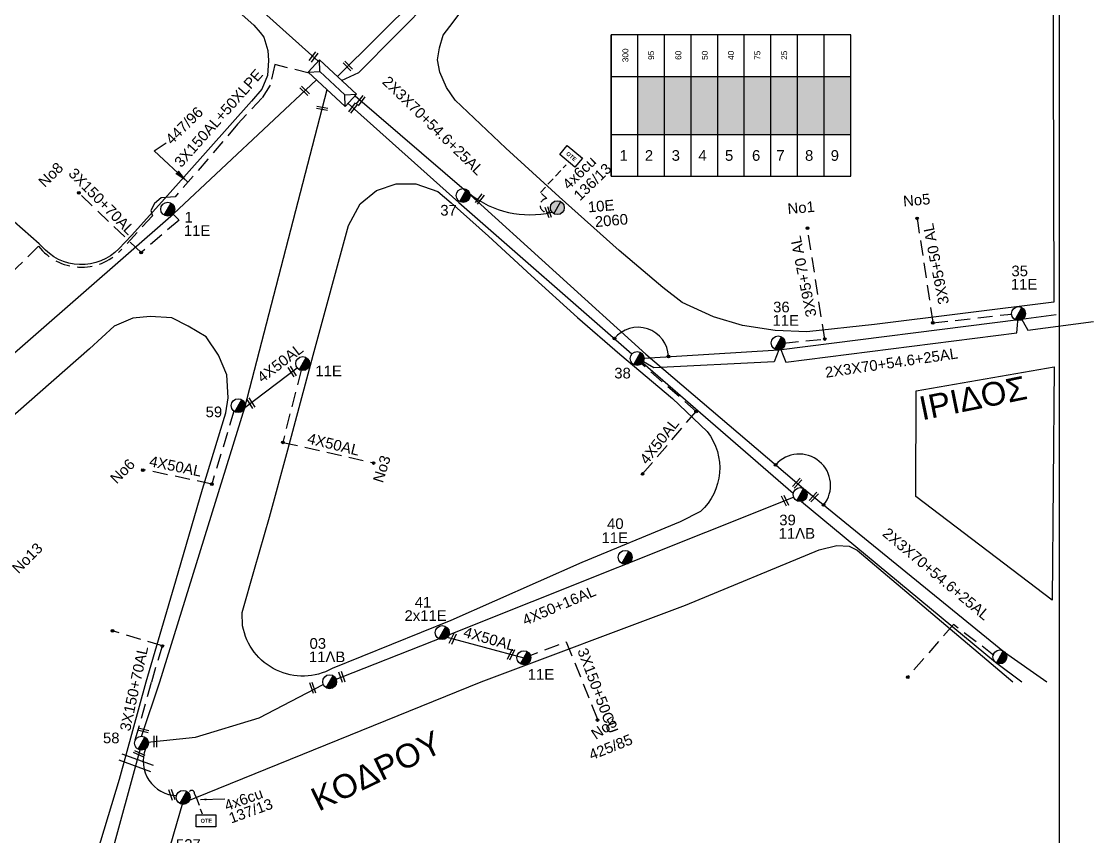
# Model space of a CAD drawing. Header units: millimetres. Extents: x 31 to 3826, y 22 to 1041.
# Drawn here: x 1914.8 to 2096.1, y 237.9 to 375.7 of the extents above; entities that cross this region are included whole.
import ezdxf
from ezdxf.enums import TextEntityAlignment as Align

# ---------------------------------------------------------------- set-up
doc = ezdxf.new("R2010")
doc.units = ezdxf.units.MM
doc.linetypes.add('DASHED', pattern=[19.05, 12.7, -6.35])
for name, color, linetype in [('Pillar OTE', 7, 'Continuous'), ('Άγνωστα', 7, 'Continuous'), ('Ασφαλειοκιβώτια Χ.Τ 9 αναχωρήσεων', 7, 'Continuous'), ('Γέφυρες Εναέριου Δικτύου', 7, 'Continuous'), ('Γυμνά εναέρια ΧΤ και ΦΟΠ (3Φ)   4x50+16AL', 7, 'Continuous'), ('Επιγραφές - Σχήματα', 7, 'Continuous'), ('Καλώδια ΧΤ   3x150+50CU', 7, 'DASHED'), ('Καλώδια ΧΤ   3x150+70AL', 7, 'DASHED'), ('Καλώδια ΧΤ   3x150AL+50XLPE', 7, 'DASHED'), ('Καλώδια ΧΤ   3x95AL+50CU', 7, 'DASHED'), ('Καλώδια ΧΤ   4x50AL', 7, 'DASHED'), ('Μηχανική τομή', 7, 'Continuous'), ('Στύλος Ξύλινος', 7, 'Continuous'), ('Στύλος Ξύλινος @ 1', 7, 'Continuous'), ('Στύλος ΦΜ', 7, 'Continuous'), ('Στύλος ΦΜ @ 1', 7, 'Continuous'), ('Συνδέσεις', 7, 'Continuous'), ('Συνεστραμμένα ΧΤ   3x70+54.6+25 AL', 7, 'SYN_LINE'), ('Τομή', 7, 'Continuous'), ('Υποσταθμός πόλεως', 7, 'Continuous'), ('Υπόβαθρο ΔΕΗ', 7, 'Continuous'), ('Υπόγεια καλώδια Παροχών ΧΤ   4x50AL', 7, 'DASHED'), ('Υπόγεια καλώδια Παροχών ΧΤ   4x6', 7, 'DASHED')]:
    doc.layers.add(name, color=color, linetype=linetype)
doc.styles.get("Standard").update_dxf_attribs({"font": 'arial.ttf'})
doc.linetypes.add('SYN_LINE', pattern='A,0.5,-0.0001,["/\\/\\/\\/",Standard,S=0.1,R=0,X=0,Y=-0.05],-0.25', length=0.7501)
doc.dimstyles.new('ISO-25', dxfattribs={"dimtxt": 2.5, "dimasz": 2.5, "dimexe": 1.25, "dimexo": 0.625, "dimtad": 1, "dimtxsty": 'Standard', "dimcen": 2.5, "dimadec": 0, "dimazin": 0, "dimtfac": 1, "dimtmove": 0, "dimatfit": 3, "dimfxl": 1, "dimarcsym": 0})

# ---------------------------------------------------------------- blocks, each defined once
blk = doc.blocks.new('ΜΗΧΑΝΙΚΗ ΤΟΜΗ')
at = {"layer": 'Μηχανική τομή', "ltscale": 40}
for p, q in [((-1.89, 0.78), (1.89, 0.78)), ((1.89, 0), (-1.89, 0))]:
    blk.add_line(p, q, dxfattribs=at)
blk = doc.blocks.new('ΤΟΜΗ')
at = {"layer": 'Τομή', "ltscale": 40}
for p, q in [((-5.68, 0), (5.68, 0)), ((5.68, -2.33), (-5.68, -2.33))]:
    blk.add_line(p, q, dxfattribs=at)
blk = doc.blocks.new('ΑΣΦΑΛΕΙΟΚΙΒΩΤΙΟ ΥΠΟΣΤΑΘΜΟΥ 9 ΑΝΑΧΩΡΗΣΕΩΝ')
at = {"layer": 'Ασφαλειοκιβώτια Χ.Τ 9 αναχωρήσεων', "ltscale": 40}
for p, q in [((-23.8, 40.36), (24.02, 40.36)), ((-9.72, 40.36), (-9.72, -40.64)), ((9.94, 40.36), (9.94, -40.64)), ((-23.8, 31.36), (24.02, 31.36)), ((-23.8, 22.36), (24.02, 22.36)), ((-23.8, 13.36), (24.02, 13.36)), ((-23.8, 4.36), (24.02, 4.36)), ((-23.8, -4.64), (24.02, -4.64)), ((-23.8, -13.64), (24.02, -13.64)), ((-23.8, -22.64), (24.02, -22.64)), ((-23.8, -31.64), (24.02, -31.64))]:
    blk.add_line(p, q, dxfattribs=at)
at = {"layer": 'Ασφαλειοκιβώτια Χ.Τ 9 αναχωρήσεων'}
blk.add_lwpolyline([(-23.8, -40.64), (24.02, -40.64), (24.02, 40.36), (-23.8, 40.36)], close=True, dxfattribs=at)
for s, p in [('1', (-18.61, 37.57)), ('2', (-18.61, 29)), ('3', (-18.61, 19.93)), ('4', (-18.61, 10.91)), ('5', (-18.61, 1.89)), ('6', (-18.61, -7.24)), ('7', (-18.61, -15.48)), ('8', (-18.61, -25.17)), ('9', (-18.61, -33.86))]:
    blk.add_text(s, height=3.6, rotation=270, dxfattribs=at).set_placement(p)
at = {"layer": 'Ασφαλειοκιβώτια Χ.Τ 9 αναχωρήσεων', "ltscale": 40}
for tag, height, p in [('ΟΝΟΜΑ', 5, (-0.16, 44.31)), ('ΚΕΙΜΕΝΟ 1', 2, (17.06, 35.59)), ('ΚΕΙΜΕΝΟ 2', 2, (17.06, 26.88)), ('ΚΕΙΜΕΝΟ 3', 2, (17.06, 17.69)), ('ΚΕΙΜΕΝΟ 4', 2, (17.06, 8.71)), ('ΚΕΙΜΕΝΟ 5', 2, (17.06, -0.13)), ('ΚΕΙΜΕΝΟ 6', 2, (17.06, -9.05)), ('ΚΕΙΜΕΝΟ 7', 2, (17.06, -18.13)), ('ΚΕΙΜΕΝΟ 8', 2, (17.06, -26.85)), ('ΚΕΙΜΕΝΟ 9', 2, (17.06, -35.99)), ('ΣΧ', 2, (-0.1, -42.64))]:
    blk.add_attdef(tag, text='', height=height, dxfattribs=at).set_placement(p, align=Align.MIDDLE_CENTER)
blk = doc.blocks.new('ΥΠΑΡΧΩΝ ΤΣΙΜΕΝΤΕΝΙΟΣ ΣΤΥΛΟΣ')
at = {"layer": 'Στύλος ΦΜ'}
blk.add_hatch(color=7, dxfattribs=at).paths.add_polyline_path([(-1.29, -2.28, 0.574793), (2.62, 0, 0.268822), (1.3, 2.27)])
at = {"layer": 'Στύλος ΦΜ', "color": 7}
blk.add_line((-1.29, -2.28), (1.3, 2.27), dxfattribs=at)
blk.add_circle((0, 0), 2.62, dxfattribs=at)
at = {"layer": 'Στύλος ΦΜ', "flags": 4}
for tag, p in [('ΑΡΙΘΜΟΣ', (-4.68, 8.05)), ('ΤΥΠΟΣ', (-4.91, 3.03))]:
    blk.add_attdef(tag, p, '', height=4, dxfattribs=at)
blk = doc.blocks.new('_ΣΥΝΔΕΣΗ')
at = {"layer": 'Συνδέσεις', "linetype": 'SYN_LINE', "ltscale": 40}
blk.add_hatch(color=256, dxfattribs=at).paths.add_polyline_path([(0.5, -0.01, 1), (-0.5, -0.01, 1)])
at = {"layer": 'Συνδέσεις'}
blk.add_circle((0, -0.01), 0.5, dxfattribs=at)
blk = doc.blocks.new('ΥΠΟΣΤΑΘΜΟΣ ΠΟΛΕΩΣ')
at = {"layer": 'Υποσταθμός πόλεως', "linetype": 'Continuous', "ltscale": 40}
blk.add_lwpolyline([(-8.57, 2.82), (8.57, 2.82), (8.57, -2.82), (-8.57, -2.82)], close=True, dxfattribs=at)
for points in [[(-5.75, 0), (-8.57, 2.82)], [(5.75, 0), (8.57, 2.82)], [(-8.57, -2.82), (-5.75, 0)], [(-5.75, 0), (5.75, 0)], [(8.57, -2.82), (5.75, 0)]]:
    blk.add_lwpolyline(points, dxfattribs=at)
at = {"layer": 'Υποσταθμός πόλεως', "linetype": 'SYN_LINE', "ltscale": 40, "flags": 1}
for tag, p in [('ΜΕΤΑΣΧΗΜΑΤΙΣΜΟΣ', (10.6, 2.39)), ('ΙΣΧΥΣ', (10.58, -0.41)), ('ΑΡΙΘΜΟΣ', (10.7, -3.13))]:
    blk.add_attdef(tag, p, '', height=1.8, dxfattribs=at)
blk = doc.blocks.new('PILLAR ΟΤΕ')
at = {"layer": 'Pillar OTE', "ltscale": 40}
blk.add_lwpolyline([(-3.31, 2.02), (3.39, 2.02), (3.39, -1.99), (-3.31, -1.99)], close=True, dxfattribs=at)
at = {"layer": 'Pillar OTE', "insert": (-1.81, 0.71), "char_height": 1.3575, "width": 109.961, "attachment_point": 1}
blk.add_mtext('{\\fArial|b1|i0|c161|p34;OTE}', dxfattribs=at)
blk = doc.blocks.new('ΥΠΑΡΧΩΝ ΞΥΛΙΝΟΣ ΣΤΥΛΟΣ')
at = {"layer": 'Στύλος Ξύλινος'}
h = blk.add_hatch(color=7, dxfattribs=at)
h.paths.add_polyline_path([(-2.62, 0, 0.270008), (-1.29, -2.28), (1.3, 2.27, 0.576266)])
h.paths.add_polyline_path([(-1.29, -2.28, 0.574793), (2.62, 0, 0.268822), (1.3, 2.27)])
at = {"layer": 'Στύλος Ξύλινος', "color": 7}
blk.add_line((-1.29, -2.28), (1.3, 2.27), dxfattribs=at)
blk.add_circle((0, 0), 2.62, dxfattribs=at)
at = {"layer": 'Στύλος Ξύλινος', "flags": 4}
for tag, p in [('ΑΡΙΘΜΟΣ', (-4.91, 8.6)), ('ΤΥΠΟΣ', (-4.85, 3.39))]:
    blk.add_attdef(tag, p, '', height=4, dxfattribs=at)

msp = doc.modelspace()

# ---------------------------------------------------------------- hatches: boundary and pattern name
at = {"layer": 'Ασφαλειοκιβώτια Χ.Τ 9 αναχωρήσεων'}
for color, points in [(151, [(2023.56, 366.46), (2019.06, 366.46), (2019.06, 356.63), (2023.56, 356.63)]), (1, [(2028.06, 366.46), (2023.56, 366.46), (2023.56, 356.63), (2028.06, 356.63)]), (62, [(2032.56, 366.46), (2028.06, 366.46), (2028.06, 356.63), (2032.56, 356.63)]), (2, [(2037.06, 366.46), (2032.56, 366.46), (2032.56, 356.63), (2037.06, 356.63)]), (6, [(2041.56, 366.46), (2037.06, 366.46), (2037.06, 356.63), (2041.56, 356.63)]), (27, [(2046.06, 366.46), (2041.56, 366.46), (2041.56, 356.63), (2046.06, 356.63)]), (173, [(2050.56, 366.46), (2046.06, 366.46), (2046.06, 356.63), (2050.56, 356.63)]), (30, [(2055.06, 366.46), (2050.56, 366.46), (2050.56, 356.63), (2055.06, 356.63)])]:
    msp.add_hatch(color=color, dxfattribs=at).paths.add_polyline_path(points)

# ---------------------------------------------------------------- linework, layer by layer
at = {"layer": 'Άγνωστα', "color": 6}
msp.add_lwpolyline([(1844.58, 475.92), (1908.51, 419.63), (1965, 369.02)], dxfattribs=at)
at = {"layer": 'Άγνωστα', "color": 2}
msp.add_lwpolyline([(1781.22, 205.74), (1818.98, 236.92), (1850.19, 264.12), (1876.27, 288.44), (1909.16, 315.83), (1940.54, 343.22), (1964.69, 365.9)], dxfattribs=at)
at = {"layer": 'Άγνωστα', "color": 85}
for points in [[(1938.21, 264.12), (1952.62, 310.5), (1966.5, 364.23)], [(1935.11, 254.88), (1938.21, 264.12)], [(1936.14, 253.9), (1944.26, 254.74), (1955.02, 258.04), (1965.87, 263.63)]]:
    msp.add_lwpolyline(points, dxfattribs=at)
at = {"layer": 'Άγνωστα', "color": 85, "linetype": 'DASHED', "ltscale": 0.2}
msp.add_lwpolyline([(1934.07, 254.27), (1936.85, 264.12), (1938.65, 270.16), (1930.21, 272.73)], dxfattribs=at)
at = {"layer": 'Γέφυρες Εναέριου Δικτύου'}
for centre, radius, start, end in [((2019.09, 318.9), 5.14, 2.1398, 141.0498), ((2046.35, 297.32), 5.29, 321.2611, 138.9423)]:
    msp.add_arc(centre, radius, start, end, dxfattribs=at)
at = {"layer": 'Γυμνά εναέρια ΧΤ και ΦΟΠ (3Φ)   4x50+16AL', "color": 85, "ltscale": 20}
msp.add_lwpolyline([(1966.94, 264.12), (1986.38, 271.78), (2045.4, 295.32)], dxfattribs=at)
at = {"layer": 'Επιγραφές - Σχήματα'}
msp.add_lwpolyline([(59.44, 35.9), (2090.36, 35.9), (2090.36, 1038.33), (59.44, 1038.33)], close=True, dxfattribs=at)
at = {"layer": 'Καλώδια ΧΤ   3x150+50CU', "color": 85, "ltscale": 0.2}
msp.add_lwpolyline([(1999.77, 268.18), (2006.95, 270.84), (2012.3, 257.62)], dxfattribs=at)
at = {"layer": 'Καλώδια ΧΤ   3x150+70AL', "color": 2, "ltscale": 0.2}
msp.add_lwpolyline([(1939.56, 344), (1941.48, 342.15), (1935.06, 336.68), (1924.51, 346.76)], dxfattribs=at)
at = {"layer": 'Καλώδια ΧΤ   3x150AL+50XLPE', "color": 30, "ltscale": 0.2}
msp.add_lwpolyline([(1963.5, 367), (1957.66, 368.45), (1956.87, 365), (1955.5, 362.8), (1951.34, 358.36), (1946.35, 352.45), (1940.8, 346.07), (1938.45, 345.93), (1937.32, 344.97), (1936.72, 343.8), (1936.96, 342.88), (1931.6, 337.02, -0.454118), (1917.71, 337.73), (1909.17, 329.43), (1909.17, 329.43), (1909.17, 329.43), (1909.17, 329.43, -0.367366), (1909.61, 328.32)], format="xyb", dxfattribs=at)
at = {"layer": 'Καλώδια ΧΤ   3x95AL+50CU', "color": 27, "ltscale": 0.2}
for points in [[(2066.27, 342.46), (2068.95, 324.79), (2082.24, 326.28)], [(2043.69, 321.36), (2050.65, 322.06), (2047.75, 340.8)]]:
    msp.add_lwpolyline(points, dxfattribs=at)
at = {"layer": 'Καλώδια ΧΤ   4x50AL', "color": 1, "ltscale": 0.2}
for points in [[(2019.87, 299.25), (2028.93, 309.82), (2019.7, 317.86)], [(2079.28, 268.58), (2072.41, 273.78), (2064.69, 264.91)]]:
    msp.add_lwpolyline(points, dxfattribs=at)
at = {"layer": 'Συνεστραμμένα ΧΤ   3x70+54.6+25 AL', "color": 151, "ltscale": 20}
msp.add_line((1994.23, 392.17), (1968.26, 366.44), dxfattribs=at)
at = {"layer": 'Συνεστραμμένα ΧΤ   3x70+54.6+25 AL', "color": 173, "ltscale": 20}
for p, q in [((1971.85, 367.09), (1994.66, 390.28)), ((1923.53, 210.88), (1934.95, 252.84))]:
    msp.add_line(p, q, dxfattribs=at)
at = {"layer": 'Συνεστραμμένα ΧΤ   3x70+54.6+25 AL', "color": 173, "ltscale": 8}
msp.add_line((1968.97, 365.78), (1971.85, 367.09), dxfattribs=at)
at = {"layer": 'Συνεστραμμένα ΧΤ   3x70+54.6+25 AL', "ltscale": 20}
msp.add_line((1971.24, 363.15), (1990.08, 346.98), dxfattribs=at)
at = {"layer": 'Συνεστραμμένα ΧΤ   3x70+54.6+25 AL', "color": 27, "ltscale": 20}
for p, q in [((1970.06, 361.87), (1988.8, 345.15)), ((1988.8, 345.15), (2018.06, 319.54)), ((2042.9, 320.24), (2083.88, 325.44)), ((2020.12, 318.84), (2042.9, 320.24)), ((2019.88, 318.05), (2045.34, 295.98)), ((2046.74, 294.6), (2079.51, 267.4))]:
    msp.add_line(p, q, dxfattribs=at)
at = {"layer": 'Συνεστραμμένα ΧΤ   3x70+54.6+25 AL', "color": 1, "ltscale": 20}
for p, q in [((1990.08, 346.98), (2020.41, 319.49)), ((2020.41, 319.49), (2047.08, 296.77)), ((2047.08, 296.77), (2081.04, 269.13))]:
    msp.add_line(p, q, dxfattribs=at)
at = {"layer": 'Συνεστραμμένα ΧΤ   3x70+54.6+25 AL', "color": 27, "ltscale": 8}
for p, q in [((2083.88, 325.44), (2089.77, 326.22)), ((2079.51, 267.4), (2083.96, 264.12))]:
    msp.add_line(p, q, dxfattribs=at)
at = {"layer": 'Συνεστραμμένα ΧΤ   3x70+54.6+25 AL', "color": 1, "ltscale": 10}
msp.add_line((2081.04, 269.13), (2088.19, 264.12), dxfattribs=at)
at = {"layer": 'Συνεστραμμένα ΧΤ   3x70+54.6+25 AL', "ltscale": 20}
for points in [[(2042.78, 321.39), (2044.06, 318.16), (2083.16, 323.12), (2083.42, 326.35), (2085, 323.54), (2096.12, 325)], [(2042.9, 320.24), (2042.08, 318.19), (2021.77, 317.2), (2018.96, 318.8)]]:
    msp.add_lwpolyline(points, dxfattribs=at)
at = {"layer": 'Συνεστραμμένα ΧΤ   3x70+54.6+25 AL', "color": 0, "lineweight": -3, "ltscale": 10}
for centre, radius, start, end in [((2000.79, 359.47), 16.41, 231.7529, 282.9828), ((1941.18, 250.66), 5.77, 158.5702, 269.0282)]:
    msp.add_arc(centre, radius, start, end, dxfattribs=at)
at = {"layer": 'Υπόβαθρο ΔΕΗ'}
msp.add_lwpolyline([(1901.13, 421.97), (1918.29, 406.98), (1938.55, 388.97), (1954.14, 375.09), (1955.18, 373.85), (1955.81, 373.06), (1956.51, 370.82), (1956.62, 369.15), (1956.44, 366.61), (1955.48, 364.28), (1953.7, 362.26), (1953.7, 362.26), (1953.7, 362.26), (1939.09, 345.83), (1933.41, 339.54), (1931.29, 337.31, -0.444081), (1918.23, 337.77), (1917.84, 338.17), (1900.83, 353.05)], format="xyb", dxfattribs=at)
for points in [[(2089.18, 410.54), (2089.41, 328.26)], [(2089.41, 328.26), (2059.09, 324.51), (2047.61, 323.28), (2042.26, 323.5), (2036.78, 324.32), (2031.85, 325.83), (2026.57, 328.21), (2023.29, 330.76), (2015.89, 337.03), (2005.77, 346.11), (1996.75, 354.31), (1988.18, 362.45), (1986.72, 364.56), (1985.55, 367.15), (1985.16, 369.24), (1985.51, 371.27), (1986.11, 373.42), (1987.8, 375.62), (1989.61, 378.05)], [(1902.12, 150.7), (1915.88, 195.24), (1923.06, 220.09), (1931.42, 247.64), (1935.92, 264.12), (1940.93, 281.16), (1945.45, 296.7), (1949.4, 309.58), (1949.77, 312.09), (1949.53, 315.99), (1948.14, 319.31), (1946.06, 322.44), (1943, 324.23), (1940.27, 325.62), (1936.59, 325.86), (1933.66, 325.58), (1930.48, 324.23), (1926.34, 320.39), (1893.35, 291.47)], [(2089.13, 277.93), (2066.04, 295.44), (2066.1, 313.28), (2089.47, 317.38), (2089.13, 277.93)], [(2088.83, 218.22), (2062.68, 207.71), (2026.31, 194.45), (2000.54, 184.5), (1969.85, 172.95), (1931.42, 158.94), (1918.17, 153.55), (1916.38, 154.87), (1942.11, 243.64), (1992.58, 264.12), (2027.09, 277.08), (2049.7, 286.42), (2052.7, 287.15), (2054.81, 287.05), (2056.16, 286.36), (2082.49, 264.12)]]:
    msp.add_lwpolyline(points, dxfattribs=at)
msp.add_lwpolyline([(2029.65, 292.88), (2026.2, 291.16), (2009.58, 284.26), (1987.41, 274.45), (1967.35, 266.34, -0.511827), (1952.22, 273.56), (1952.14, 275.8), (1954.25, 283.13), (1956.76, 291.94), (1959.86, 303.31), (1964.13, 319.35), (1970.11, 341.24), (1972.12, 344.9), (1974.84, 347.17), (1978.18, 348.28), (1981.52, 348.28), (1985.21, 346.99), (1987.48, 345.08), (1993.79, 339.42), (2001, 332.79), (2008.86, 325.69), (2016, 319.49), (2024.92, 312), (2030.77, 306.41, -0.393033)], format="xyb", close=True, dxfattribs=at)
at = {"layer": 'Υπόγεια καλώδια Παροχών ΧΤ   4x50AL', "color": 85, "ltscale": 20}
for points in [[(1952.62, 310.5), (1961.43, 317.2)], [(1986.38, 271.78), (1999.77, 268.18)]]:
    msp.add_lwpolyline(points, dxfattribs=at)
at = {"layer": 'Υπόγεια καλώδια Παροχών ΧΤ   4x50AL', "color": 85, "ltscale": 0.2}
for points in [[(1962.1, 316.77), (1959.01, 304.59), (1974.38, 301.1)], [(1950.76, 309.87), (1947, 297.53), (1935.05, 300.07)]]:
    msp.add_lwpolyline(points, dxfattribs=at)
at = {"layer": 'Υπόγεια καλώδια Παροχών ΧΤ   4x6', "color": 0, "linetype": 'DASHED', "lineweight": -3, "ltscale": 0.1}
for points in [[(2003.68, 345.8), (2002.57, 346.81), (2006.91, 351.51)], [(1944.11, 245.19), (1944.41, 244.44), (1945.38, 241.8)]]:
    msp.add_lwpolyline(points, dxfattribs=at)
for centre, radius, start, end in [((2003.69, 344.64), 1.16, 90.2075, 290.6824), ((1943.61, 245.24), 0.5, 353.9686, 175.0356)]:
    msp.add_arc(centre, radius, start, end, dxfattribs=at)

# ---------------------------------------------------------------- block references
at = {"layer": 'Pillar OTE', "xscale": 0.5, "yscale": 0.5, "zscale": 0.5, "rotation": 320.2973021450637}
msp.add_blockref('PILLAR ΟΤΕ', (2007.75, 352.95), dxfattribs=at)
at = {"layer": 'Pillar OTE', "xscale": 0.5, "yscale": 0.5, "zscale": 0.5}
msp.add_blockref('PILLAR ΟΤΕ', (1946.02, 240.59), dxfattribs=at)
at = {"layer": 'Ασφαλειοκιβώτια Χ.Τ 9 αναχωρήσεων'}
ref = msp.add_blockref('ΑΣΦΑΛΕΙΟΚΙΒΩΤΙΟ ΥΠΟΣΤΑΘΜΟΥ 9 ΑΝΑΧΩΡΗΣΕΩΝ', (2034.74, 361.49), dxfattribs=dict(at, xscale=0.5, yscale=0.5, zscale=0.5, rotation=90))
ref.add_attrib('ΚΕΙΜΕΝΟ 2', '95', dxfattribs={"ltscale": 40, "height": 1, "rotation": 90}).set_placement((2021.3, 370.02), align=Align.MIDDLE_CENTER)
ref.add_attrib('ΚΕΙΜΕΝΟ 1', '300', dxfattribs={"ltscale": 40, "height": 1, "rotation": 90}).set_placement((2016.95, 370.02), align=Align.MIDDLE_CENTER)
ref.add_attrib('ΚΕΙΜΕΝΟ 3', '60', dxfattribs={"ltscale": 40, "height": 1, "rotation": 90}).set_placement((2025.9, 370.02), align=Align.MIDDLE_CENTER)
ref.add_attrib('ΚΕΙΜΕΝΟ 4', '50', dxfattribs={"ltscale": 40, "height": 1, "rotation": 90}).set_placement((2030.38, 370.02), align=Align.MIDDLE_CENTER)
ref.add_attrib('ΚΕΙΜΕΝΟ 5', '40', dxfattribs={"ltscale": 40, "height": 1, "rotation": 90}).set_placement((2034.8, 370.02), align=Align.MIDDLE_CENTER)
ref.add_attrib('ΚΕΙΜΕΝΟ 6', '75', dxfattribs={"ltscale": 40, "height": 1, "rotation": 90}).set_placement((2039.27, 370.02), align=Align.MIDDLE_CENTER)
ref.add_attrib('ΚΕΙΜΕΝΟ 7', '25', dxfattribs={"ltscale": 40, "height": 1, "rotation": 90}).set_placement((2043.8, 370.02), align=Align.MIDDLE_CENTER)
at = {"layer": 'Μηχανική τομή'}
for p, xscale, yscale, zscale, rotation in [((1964.05, 369.87), 0.4999999999998541, 0.4999999999998541, 0.4999999999998541, 232.6491844869832), ((1969.88, 368.08), 0.4999999999997946, 0.4999999999997946, 0.4999999999997946, 313.977547410061), ((1962.84, 364.16), 0.4999999999998941, 0.4999999999998941, 0.4999999999998941, 136.303562053268), ((1972.01, 362.49), 0.4999999999998541, 0.4999999999998541, 0.4999999999998541, 232.6491844869832), ((1965.73, 361.25), 0.4999999999998105, 0.4999999999998105, 0.4999999999998105, 169.7196359678091), ((1970.74, 361.22), 0.4999999999998541, 0.4999999999998541, 0.4999999999998541, 232.6491844869832), ((1992.17, 345.86), 0.4999999999998541, 0.4999999999998541, 0.4999999999998541, 232.6491844869832), ((2003.73, 343.42), 0.499999999999854, 0.499999999999854, 0.499999999999854, 289.7291993240939), ((1960.44, 316.44), 0.4999999999999528, 0.4999999999999528, 0.4999999999999528, 302.8574083234821), ((1953.46, 311.13), 0.4999999999999528, 0.4999999999999528, 0.4999999999999528, 302.8574083234821), ((2045.86, 297.82), 0.4999999999997297, 0.4999999999997297, 0.4999999999997297, 226.6001782678221), ((2043.77, 294.66), 0.4999999999998858, 0.4999999999998858, 0.4999999999998858, 295.479245267991), ((2048.69, 295.47), 0.4999999999997297, 0.4999999999997297, 0.4999999999997297, 226.6001782678221), ((1987.59, 271.46), 0.4999999999998336, 0.4999999999998336, 0.4999999999998336, 243.9496315560768), ((1997.43, 268.81), 0.4999999999998336, 0.4999999999998336, 0.4999999999998336, 243.9496315560768), ((1968.81, 264.86), 0.4999999999999759, 0.4999999999999759, 0.4999999999999759, 288.9362676044594), ((1963.89, 263.02), 0.4999999999999759, 0.4999999999999759, 0.4999999999999759, 288.9362676044594), ((1935.36, 255.71), 0.4999999999999933, 0.4999999999999933, 0.4999999999999933, 346.2309814438744), ((1937.26, 254.01), 0.5000000000001664, 0.5000000000001664, 0.5000000000001664, 270.0318932707856), ((1934.65, 251.75), 0.5000000000000029, 0.5000000000000029, 0.5000000000000029, 335.0623475544264), ((1940.06, 244.95), 0.4999999999999759, 0.4999999999999759, 0.4999999999999759, 288.9362676044594)]:
    msp.add_blockref('ΜΗΧΑΝΙΚΗ ΤΟΜΗ', p, dxfattribs=dict(at, xscale=xscale, yscale=yscale, zscale=zscale, rotation=rotation))
at = {"layer": 'Στύλος Ξύλινος @ 1', "ltscale": 40, "xscale": 0.4499999999998181, "yscale": 0.4499999999998181, "zscale": 0.4499999999998181}
msp.add_blockref('ΥΠΑΡΧΩΝ ΞΥΛΙΝΟΣ ΣΤΥΛΟΣ', (2005.44, 344.26), dxfattribs=at)
at = {"layer": 'Στύλος ΦΜ @ 1', "ltscale": 40}
ref = msp.add_blockref('ΥΠΑΡΧΩΝ ΤΣΙΜΕΝΤΕΝΙΟΣ ΣΤΥΛΟΣ', (1989.52, 346.31), dxfattribs=dict(at, xscale=0.4499999999998181, yscale=0.4499999999998181, zscale=0.4499999999998181))
ref.add_attrib('ΤΥΠΟΣ', '37', (1985.65, 342.93), dxfattribs={"layer": 'Στύλος ΦΜ', "height": 1.8, "flags": 4})
ref = msp.add_blockref('ΥΠΑΡΧΩΝ ΤΣΙΜΕΝΤΕΝΙΟΣ ΣΤΥΛΟΣ', (1939.56, 344), dxfattribs=dict(at, xscale=0.4499999999998181, yscale=0.4499999999998181, zscale=0.4499999999998181))
ref.add_attrib('ΤΥΠΟΣ', '11E', (1942.28, 339.48), dxfattribs={"layer": 'Στύλος ΦΜ', "height": 1.8, "flags": 4})
ref.add_attrib('ΑΡΙΘΜΟΣ', '1', (1942.39, 341.75), dxfattribs={"layer": 'Στύλος ΦΜ', "height": 1.8, "flags": 4})
ref = msp.add_blockref('ΥΠΑΡΧΩΝ ΤΣΙΜΕΝΤΕΝΙΟΣ ΣΤΥΛΟΣ', (2083.42, 326.35), dxfattribs=dict(at, xscale=0.4499999999998181, yscale=0.4499999999998181, zscale=0.4499999999998181))
ref.add_attrib('ΤΥΠΟΣ', '11E', (2082.12, 330.41), dxfattribs={"layer": 'Στύλος ΦΜ', "height": 1.8, "flags": 4})
ref.add_attrib('ΑΡΙΘΜΟΣ', '35', (2082.23, 332.67), dxfattribs={"layer": 'Στύλος ΦΜ', "height": 1.8, "flags": 4})
ref = msp.add_blockref('ΥΠΑΡΧΩΝ ΤΣΙΜΕΝΤΕΝΙΟΣ ΣΤΥΛΟΣ', (2042.78, 321.39), dxfattribs=dict(at, xscale=0.4499999999998181, yscale=0.4499999999998181, zscale=0.4499999999998181))
ref.add_attrib('ΤΥΠΟΣ', '11E', (2041.82, 324.31), dxfattribs={"layer": 'Στύλος ΦΜ', "height": 1.8, "flags": 4})
ref.add_attrib('ΑΡΙΘΜΟΣ', '36', (2041.93, 326.57), dxfattribs={"layer": 'Στύλος ΦΜ', "height": 1.8, "flags": 4})
ref = msp.add_blockref('ΥΠΑΡΧΩΝ ΤΣΙΜΕΝΤΕΝΙΟΣ ΣΤΥΛΟΣ', (2018.94, 318.77), dxfattribs=dict(at, xscale=0.4499999999998181, yscale=0.4499999999998181, zscale=0.4499999999998181))
ref.add_attrib('ΤΥΠΟΣ', '38', (2015.07, 315.39), dxfattribs={"layer": 'Στύλος ΦΜ', "height": 1.8, "flags": 4})
ref = msp.add_blockref('ΥΠΑΡΧΩΝ ΤΣΙΜΕΝΤΕΝΙΟΣ ΣΤΥΛΟΣ', (1962.38, 317.9), dxfattribs=dict(at, xscale=0.4499999999998181, yscale=0.4499999999998181, zscale=0.4499999999998181))
ref.add_attrib('ΤΥΠΟΣ', '11E', (1964.53, 315.76), dxfattribs={"layer": 'Στύλος ΦΜ', "height": 1.8, "flags": 4})
ref = msp.add_blockref('ΥΠΑΡΧΩΝ ΤΣΙΜΕΝΤΕΝΙΟΣ ΣΤΥΛΟΣ', (1951.48, 310.79), dxfattribs=dict(at, xscale=0.4499999999998181, yscale=0.4499999999998181, zscale=0.4499999999998181))
ref.add_attrib('ΤΥΠΟΣ', '59', (1945.97, 308.84), dxfattribs={"layer": 'Στύλος ΦΜ', "height": 1.8, "flags": 4})
ref = msp.add_blockref('ΥΠΑΡΧΩΝ ΤΣΙΜΕΝΤΕΝΙΟΣ ΣΤΥΛΟΣ', (2046.5, 295.75), dxfattribs=dict(at, xscale=0.4499999999998181, yscale=0.4499999999998181, zscale=0.4499999999998181))
ref.add_attrib('ΤΥΠΟΣ', '11ΛB', (2042.87, 288.3), dxfattribs={"layer": 'Στύλος ΦΜ', "height": 1.8, "flags": 4})
ref.add_attrib('ΑΡΙΘΜΟΣ', '39', (2042.97, 290.56), dxfattribs={"layer": 'Στύλος ΦΜ', "height": 1.8, "flags": 4})
ref = msp.add_blockref('ΥΠΑΡΧΩΝ ΤΣΙΜΕΝΤΕΝΙΟΣ ΣΤΥΛΟΣ', (2016.92, 285.15), dxfattribs=dict(at, xscale=0.4499999999998181, yscale=0.4499999999998181, zscale=0.4499999999998181))
ref.add_attrib('ΤΥΠΟΣ', '11E', (2012.91, 287.57), dxfattribs={"layer": 'Στύλος ΦΜ', "height": 1.8, "flags": 4})
ref.add_attrib('ΑΡΙΘΜΟΣ', '40', (2013.85, 289.94), dxfattribs={"layer": 'Στύλος ΦΜ', "height": 1.8, "flags": 4})
ref = msp.add_blockref('ΥΠΑΡΧΩΝ ΤΣΙΜΕΝΤΕΝΙΟΣ ΣΤΥΛΟΣ', (1985.98, 272.42), dxfattribs=dict(at, xscale=0.4499999999998181, yscale=0.4499999999998181, zscale=0.4499999999998181))
ref.add_attrib('ΤΥΠΟΣ', '2x11E', (1979.6, 274.4), dxfattribs={"layer": 'Στύλος ΦΜ', "height": 1.8, "flags": 4})
ref.add_attrib('ΑΡΙΘΜΟΣ', '41', (1981.33, 276.66), dxfattribs={"layer": 'Στύλος ΦΜ', "height": 1.8, "flags": 4})
ref = msp.add_blockref('ΥΠΑΡΧΩΝ ΤΣΙΜΕΝΤΕΝΙΟΣ ΣΤΥΛΟΣ', (1966.94, 264.12), dxfattribs=dict(at, xscale=0.4499999999998181, yscale=0.4499999999998181, zscale=0.4499999999998181))
ref.add_attrib('ΤΥΠΟΣ', '11ΛB', (1963.43, 267.43), dxfattribs={"layer": 'Στύλος ΦΜ', "height": 1.8, "flags": 4})
ref.add_attrib('ΑΡΙΘΜΟΣ', '03', (1963.54, 269.69), dxfattribs={"layer": 'Στύλος ΦΜ', "height": 1.8, "flags": 4})
ref = msp.add_blockref('ΥΠΑΡΧΩΝ ΤΣΙΜΕΝΤΕΝΙΟΣ ΣΤΥΛΟΣ', (1999.77, 268.18), dxfattribs=dict(at, xscale=0.4499999999998181, yscale=0.4499999999998181, zscale=0.4499999999998181))
ref.add_attrib('ΤΥΠΟΣ', '11E', (2000.43, 264.47), dxfattribs={"layer": 'Στύλος ΦΜ', "height": 1.8, "flags": 4})
at = {"layer": 'Στύλος ΦΜ @ 1', "ltscale": 40, "xscale": 0.4499999999998181, "yscale": 0.4499999999998181, "zscale": 0.4499999999998181}
msp.add_blockref('ΥΠΑΡΧΩΝ ΤΣΙΜΕΝΤΕΝΙΟΣ ΣΤΥΛΟΣ', (2080.26, 268.31), dxfattribs=at)
at = {"layer": 'Στύλος ΦΜ @ 1', "ltscale": 40}
ref = msp.add_blockref('ΥΠΑΡΧΩΝ ΤΣΙΜΕΝΤΕΝΙΟΣ ΣΤΥΛΟΣ', (1935.12, 253.74), dxfattribs=dict(at, xscale=0.4499999999998181, yscale=0.4499999999998181, zscale=0.4499999999998181))
ref.add_attrib('ΤΥΠΟΣ', '58', (1928.61, 253.72), dxfattribs={"layer": 'Στύλος ΦΜ', "height": 1.8, "flags": 4})
ref = msp.add_blockref('ΥΠΑΡΧΩΝ ΤΣΙΜΕΝΤΕΝΙΟΣ ΣΤΥΛΟΣ', (1942.18, 244.57), dxfattribs=dict(at, xscale=0.4499999999998181, yscale=0.4499999999998181, zscale=0.4499999999998181))
ref.add_attrib('ΤΥΠΟΣ', '10Ε', (1941.01, 233.15), dxfattribs={"layer": 'Στύλος ΦΜ', "height": 1.8, "flags": 4})
ref.add_attrib('ΑΡΙΘΜΟΣ', '527', (1940.95, 235.7), dxfattribs={"layer": 'Στύλος ΦΜ', "height": 1.8, "flags": 4})
at = {"layer": 'Συνδέσεις', "xscale": 0.4499999999998181, "yscale": 0.4499999999998181, "zscale": 0.4499999999998181}
for p in [(1924.51, 346.76), (2066.27, 342.46), (2047.75, 340.8), (1935.06, 336.68), (2068.95, 324.79), (2015.1, 322.14), (2050.65, 322.06), (2024.23, 319.1), (2028.93, 309.82), (1959.01, 304.59), (1974.38, 301.1), (2042.36, 300.8), (1935.33, 299.88), (2019.87, 299.25), (1947, 297.53), (2050.47, 294.02), (1930.21, 272.73), (1938.65, 270.16), (2064.69, 264.91), (2012.24, 257.65)]:
    msp.add_blockref('_ΣΥΝΔΕΣΗ', p, dxfattribs=at)
at = {"layer": 'Τομή', "xscale": 0.4999999999999851, "yscale": 0.4999999999999851, "zscale": 0.4999999999999851, "rotation": 340.0489784118323}
msp.add_blockref('ΤΟΜΗ', (1934.44, 250.96), dxfattribs=at)
at = {"layer": 'Υποσταθμός πόλεως', "xscale": 0.5000000000000265, "yscale": 0.5000000000000265, "zscale": 0.5000000000000265, "rotation": 317.2675723279258}
msp.add_blockref('ΥΠΟΣΤΑΘΜΟΣ ΠΟΛΕΩΣ', (1967.4, 365.31), dxfattribs=at)

# ---------------------------------------------------------------- texts
at = {"layer": 'Γυμνά εναέρια ΧΤ και ΦΟΠ (3Φ)   4x50+16AL', "color": 7, "insert": (1999.3, 275.24), "char_height": 1.8, "width": 168.3718, "attachment_point": 1, "rotation": 23.1216}
msp.add_mtext('4X50+16AL', dxfattribs=at)
at = {"layer": 'Επιγραφές - Σχήματα', "attachment_point": 1}
for s, insert, char_height, width, rotation in [('447/96', (1938.99, 356.07), 1.8, 10.1428, 44.9276), ('No8', (1917.52, 348.85), 1.8, 10.1428, 44.9276), ('No5', (2063.83, 346.26), 1.8, 10.1428, 4.9211), ('10Ε', (2010.54, 345.25), 1.8, 10.1428, 4.9211), ('No1', (2044.29, 344.97), 1.8, 10.1428, 4.9211), ('2060', (2011.72, 342.77), 1.8, 10.1428, 4.9211), ('ΙΡΙΔΟΣ', (2066.32, 312.22), 4, 157.7424, 11.5064), ('No6', (1929.64, 298.73), 1.8, 10.1428, 44.9276), ('No3', (1974.2, 298.16), 1.8, 10.1428, 72.6662), ('No13', (1913.05, 283.54), 1.8, 10.1428, 44.9276), ('ΚΟΔΡΟΥ', (1963.34, 245.73), 4, 157.7424, 25.8151)]:
    msp.add_mtext(s, dxfattribs=dict(at, insert=insert, char_height=char_height, width=width, rotation=rotation))
at = {"layer": 'Επιγραφές - Σχήματα', "color": 7, "char_height": 1.8, "width": 168.3718, "attachment_point": 1}
for s, insert, rotation in [('No5', (2010.93, 255.75), 34.3533), ('425/85', (2010.55, 252.5), 21.6203), ('4x6cu', (1948.92, 243.94), 19.9075), ('137/13', (1949.67, 241.82), 19.9075)]:
    msp.add_mtext(s, dxfattribs=dict(at, insert=insert, rotation=rotation))
at = {"layer": 'Καλώδια ΧΤ   3x150+50CU', "color": 7, "insert": (2010.48, 270.03), "char_height": 1.8, "width": 168.3718, "attachment_point": 1, "rotation": 290.5723}
msp.add_mtext('3X150+50CU', dxfattribs=at)
at = {"layer": 'Καλώδια ΧΤ   3x150+70AL', "color": 7, "char_height": 1.8, "width": 168.3718, "attachment_point": 1}
for insert, rotation in [((1923.92, 351.16), 314.5939), ((1931.43, 256.02), 77.8061)]:
    msp.add_mtext('3X150+70AL', dxfattribs=dict(at, insert=insert, rotation=rotation))
at = {"layer": 'Καλώδια ΧΤ   3x150AL+50XLPE', "color": 7, "insert": (1948.15, 359.39), "char_height": 1.8, "width": 27.8484, "attachment_point": 5, "rotation": 48.4946}
msp.add_mtext('3X150AL+50XLPE', dxfattribs=at)
at = {"layer": 'Καλώδια ΧΤ   3x95AL+50CU', "color": 7, "char_height": 1.8, "width": 168.3718, "attachment_point": 1}
for s, insert, rotation in [('4x6cu', (2006.11, 348.49), 44.1069), ('136/13', (2008, 346.6), 44.1069), ('3X95+50 AL', (2069.93, 327.74), 101.2636), ('3X95+70 AL', (2047.52, 325.63), 101.2636)]:
    msp.add_mtext(s, dxfattribs=dict(at, insert=insert, rotation=rotation))
at = {"layer": 'Καλώδια ΧΤ   4x50AL', "color": 7, "char_height": 1.8, "width": 168.3718, "attachment_point": 1}
for insert, rotation in [((2019.21, 301.82), 51.8508), ((1989.91, 273.46), 344.1938)]:
    msp.add_mtext('4X50AL', dxfattribs=dict(at, insert=insert, rotation=rotation))
at = {"layer": 'Συνεστραμμένα ΧΤ   3x70+54.6+25 AL', "color": 7}
for rotation, p in [(315.7205, (1975.71, 365.4)), (8.354, (2050.87, 315.5)), (320.0121, (2060.27, 288.94))]:
    msp.add_text('2X3X70+54.6+25AL', height=1.8, rotation=rotation, dxfattribs=at).set_placement(p)
at = {"layer": 'Υπόγεια καλώδια Παροχών ΧΤ   4x50AL', "color": 7, "char_height": 1.8, "width": 168.3718, "attachment_point": 1}
for insert, rotation in [((1954.46, 316.01), 37.35), ((1963.47, 306.2), 346.204), ((1936.68, 302.34), 348.3879)]:
    msp.add_mtext('4X50AL', dxfattribs=dict(at, insert=insert, rotation=rotation))

# ---------------------------------------------------------------- leaders
at = {"layer": 'Επιγραφές - Σχήματα'}
msp.add_leader([(1942.97, 348.57), (1937.26, 353.86), (1939.28, 355.22)], dimstyle='ISO-25', override={"dimgap": 0.625, "dimtad": 0}, dxfattribs=at)
at = {"layer": 'Επιγραφές - Σχήματα', "ltscale": 40}
msp.add_leader([(1945.09, 244.19), (1949.24, 244.35)], dimstyle='ISO-25', override={"dimasz": 1, "dimtad": 0}, dxfattribs=at)

doc.saveas('drawing.dxf')
